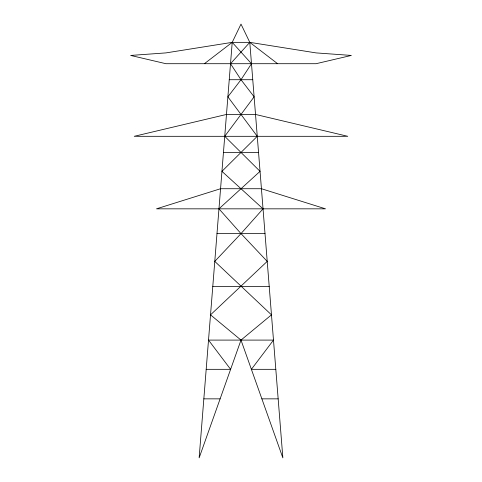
<?xml version="1.0" encoding="UTF-8"?>
<svg xmlns="http://www.w3.org/2000/svg" width="482" height="482" viewBox="0 0 482 482"><rect width="100%" height="100%" fill="white"/><g stroke="black" fill="none" stroke-linecap="round" stroke-linejoin="round"><path stroke-width="0.72" d="M204.398 63.708L232.216 42.35L241 24.1L249.784 42.35L282.862 457.9L241 340.093L210.526 314.854L267.221 261.389L241 233.613L218.961 208.833L260.051 171.345L224.733 136.31L254.122 96.822L241 79.717L230.517 63.708L249.784 42.35L316.078 52.9L351.36 55.436L316.078 63.708L165.922 63.708L130.64 55.436L165.922 52.9L232.216 42.35L249.784 42.35L277.602 63.708M229.239 79.717L252.761 79.717M223.449 152.445L258.551 152.445M216.99 233.613L265.01 233.613M212.791 286.392L269.209 286.392M206.188 369.326L230.613 369.326L208.513 340.093L273.487 340.093L251.387 369.326L275.812 369.326M203.838 398.849L220.123 398.849M261.877 398.849L278.162 398.849M232.216 42.35L199.138 457.9L241 340.093L271.474 314.854L214.779 261.389L241 233.613L263.039 208.833L221.949 171.345L257.268 136.31L227.878 96.822L241 79.717L251.483 63.708L232.216 42.35M220.563 188.727L156.493 208.833L325.507 208.833L261.437 188.727L220.563 188.727M226.474 114.451L134.207 136.31L347.793 136.31L255.526 114.451L226.474 114.451"/></g></svg>
